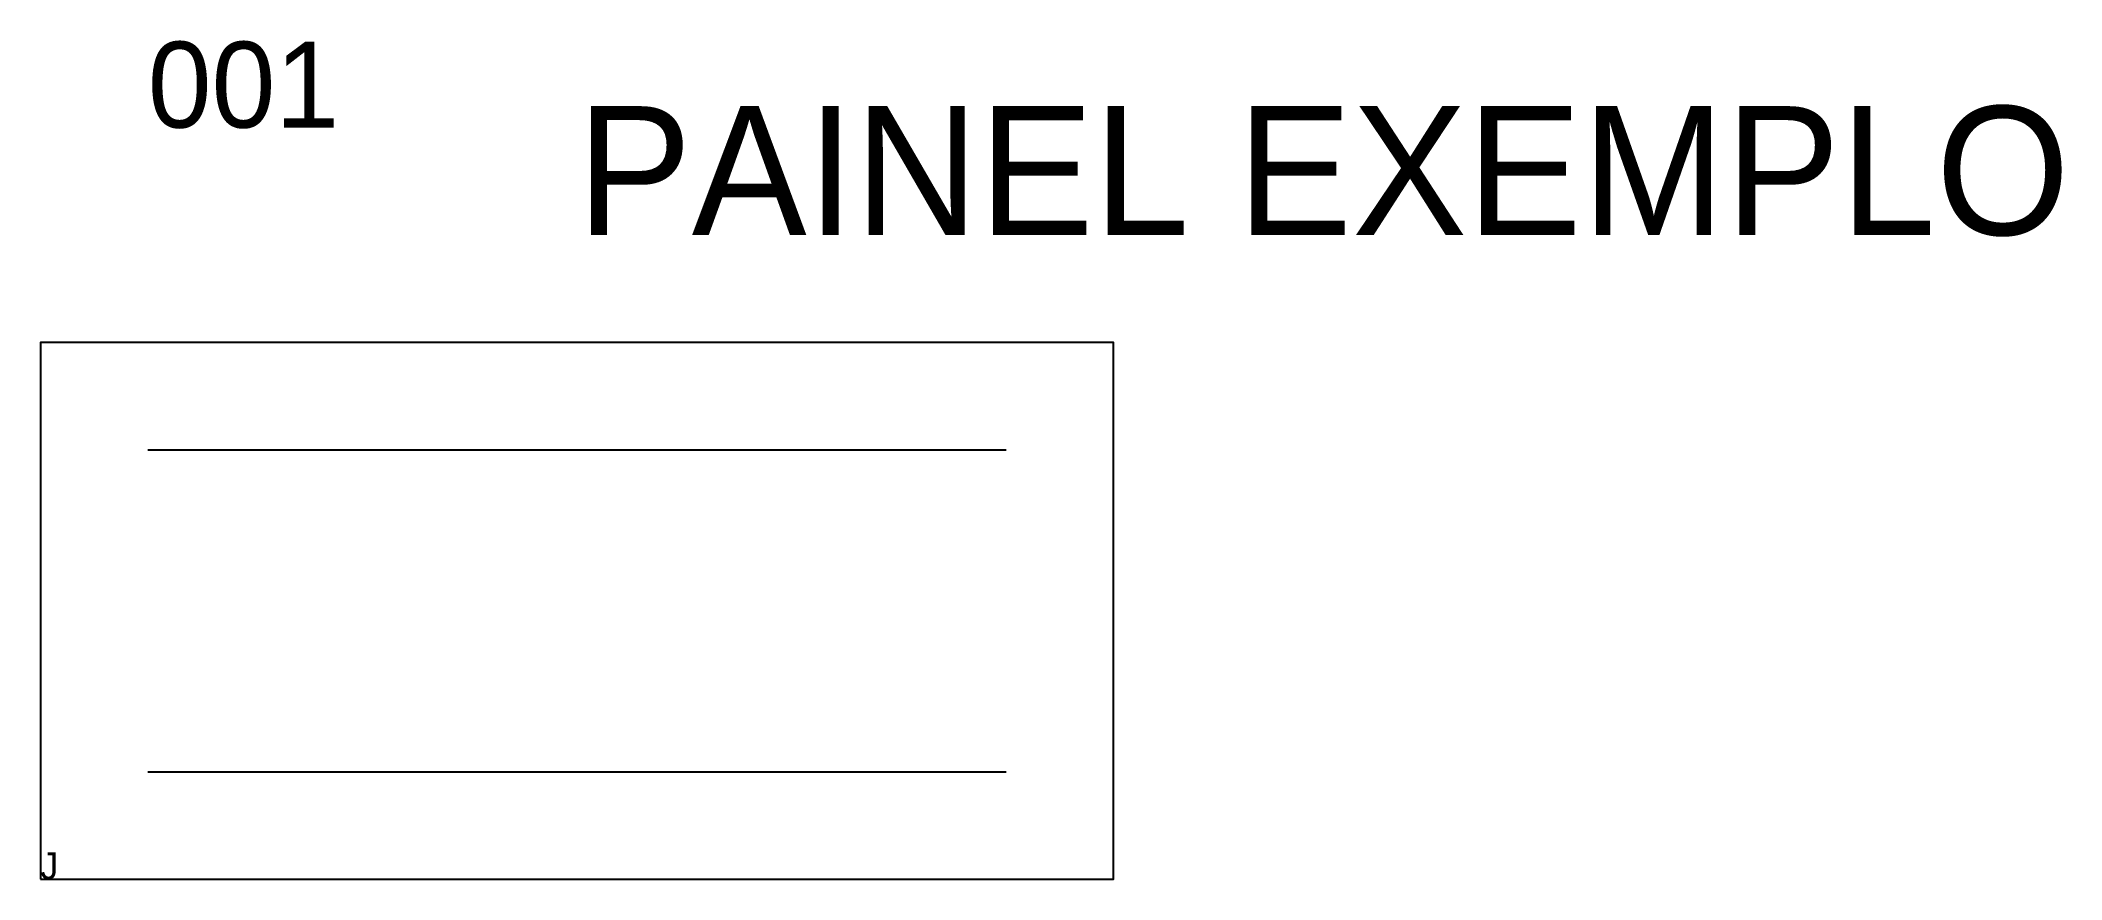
# Model space of a CAD drawing. Header units: metres. Extents: x -7000 to 188, y -529 to 78.
# Drawn here: x 0 to 188.4, y 0 to 78.1 of the extents above.
import ezdxf

# ---------------------------------------------------------------- set-up
doc = ezdxf.new("R2010")
doc.units = ezdxf.units.M
for name, color, linetype in [('Detalhes', 7, 'Continuous'), ('nomenclatura', 7, 'Continuous'), ('Painéis', 255, 'Continuous'), ('SARR_2.2x7', 30, 'Continuous')]:
    doc.layers.add(name, color=color, linetype=linetype)

msp = doc.modelspace()

# ---------------------------------------------------------------- linework, layer by layer
at = {"layer": 'Painéis'}
msp.add_lwpolyline([(0, 0), (100, 0), (100, 50), (0, 50), (0, 0)], dxfattribs=at)
at = {"layer": 'SARR_2.2x7'}
for points in [[(10, 40), (90, 40)], [(10, 10), (90, 10)]]:
    msp.add_lwpolyline(points, dxfattribs=at)

# ---------------------------------------------------------------- texts
msp.add_text('J', height=2.5).set_placement((0, 0))
msp.add_text('J', height=2.5).set_placement((0, 0))
msp.add_text('J', height=2.5).set_placement((0, 0))
msp.add_text('J', height=2.5).set_placement((0, 0))
at = {"layer": 'Detalhes'}
msp.add_text('J', height=2.5, dxfattribs=at).set_placement((0, 0))
msp.add_text('J', height=2.5, dxfattribs=at).set_placement((0, 0))
at = {"layer": 'NOMENCLATURA'}
for s, height, p in [('001', 8, (10, 70)), ('PAINEL EXEMPLO', 12, (50, 60))]:
    msp.add_text(s, height=height, dxfattribs=at).set_placement(p)
at = {"layer": 'nomenclatura'}
msp.add_text('J', height=2.5, dxfattribs=at).set_placement((0, 0))
msp.add_text('J', height=2.5, dxfattribs=at).set_placement((0, 0))
msp.add_text('J', height=2.5, dxfattribs=at).set_placement((0, 0))
msp.add_text('J', height=2.5, dxfattribs=at).set_placement((0, 0))

doc.saveas('drawing.dxf')
